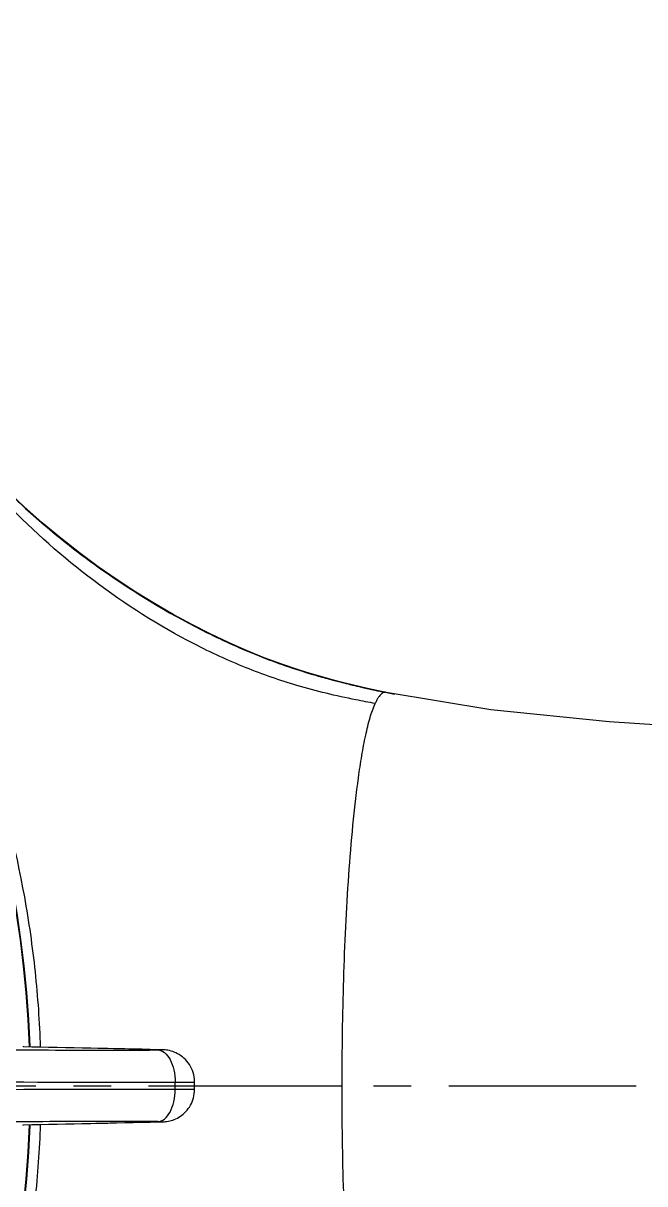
# Model space of a CAD drawing. Extents: x -5628 to -5208, y -2139 to -1842.
# Drawn here: x -5385.3 to -5356.3, y -2059.7 to -2005.6 of the extents above; entities that cross this region are included whole.
import ezdxf

# ---------------------------------------------------------------- set-up
doc = ezdxf.new("R2010")
doc.units = 0
doc.header["$LTSCALE"] = 7
doc.linetypes.add('CENTER', pattern=[2, 1.25, -0.25, 0.25, -0.25])
doc.layers.get('0').update_dxf_attribs({"color": 2, "linetype": 'CONTINUOUS'})
doc.layers.add('1', color=1, linetype='CENTER')

msp = doc.modelspace()

# ---------------------------------------------------------------- linework, layer by layer
at = {"color": 7, "linetype": 'Continuous'}
for p, q in [((-5371.604, -2036.009), (-5372.409, -2035.762)), ((-5369.239, -2036.613), (-5370.603, -2036.286)), ((-5370.05, -2036.425), (-5370.028, -2036.431)), ((-5368.368, -2036.797), (-5369.239, -2036.613)), ((-5367.968, -2036.889), (-5368.613, -2036.751)), ((-5368.364, -2036.797), (-5368.368, -2036.796)), ((-5363.48, -2037.608), (-5368.364, -2036.797)), ((-5385.29, -2053.288), (-5385.289, -2053.322)), ((-5382.532, -2053.377), (-5385.289, -2053.321)), ((-5379.398, -2053.467), (-5379.015, -2053.465)), ((-5378.97, -2053.452), (-5378.949, -2053.452)), ((-5378.2, -2055.308), (-5378.2, -2054.965)), ((-5377.3, -2055.314), (-5377.3, -2054.959)), ((-5377.3, -2055.137), (-5370.415, -2055.136)), ((-5381.248, -2056.869), (-5378.876, -2056.819)), ((-5379.015, -2056.807), (-5379.582, -2056.805)), ((-5378.97, -2056.821), (-5378.949, -2056.821)), ((-5385.29, -2056.984), (-5385.289, -2056.951))]:
    msp.add_line(p, q, dxfattribs=at)
for points in [[(-5372.409, -2035.762), (-5373.222, -2035.486), (-5374.044, -2035.18), (-5374.878, -2034.841), (-5375.72, -2034.469), (-5376.57, -2034.066), (-5377.428, -2033.629), (-5378.292, -2033.16), (-5379.161, -2032.657), (-5380.035, -2032.121), (-5380.911, -2031.549), (-5381.788, -2030.942), (-5382.665, -2030.298), (-5383.538, -2029.616), (-5384.406, -2028.893), (-5385.265, -2028.128), (-5386.11, -2027.319), (-5386.939, -2026.466), (-5387.75, -2025.57), (-5388.544, -2024.632), (-5389.013, -2024.052)], [(-5370.603, -2036.286), (-5371.948, -2035.906), (-5372.316, -2035.791)], [(-5370.043, -2036.427), (-5370.815, -2036.23), (-5371.604, -2036.009)], [(-5368.613, -2036.751), (-5369.304, -2036.6), (-5370.043, -2036.427)], [(-5258.655, -2042.203), (-5267.206, -2041.894), (-5275.886, -2041.579), (-5284.193, -2041.277), (-5292.164, -2040.986), (-5299.823, -2040.705), (-5307.192, -2040.433), (-5314.299, -2040.167), (-5321.159, -2039.906), (-5327.791, -2039.647), (-5334.207, -2039.388), (-5340.421, -2039.124), (-5346.444, -2038.847), (-5352.288, -2038.54), (-5357.966, -2038.165), (-5363.48, -2037.608)], [(-5378.392, -2053.515), (-5378.467, -2053.497), (-5378.537, -2053.482), (-5378.605, -2053.472), (-5378.664, -2053.465), (-5378.711, -2053.461), (-5378.752, -2053.458), (-5378.789, -2053.456), (-5378.826, -2053.455), (-5378.87, -2053.454), (-5378.922, -2053.452), (-5382.532, -2053.377)], [(-5377.3, -2054.959), (-5377.3, -2054.941), (-5377.306, -2054.833), (-5377.319, -2054.725), (-5377.339, -2054.62), (-5377.367, -2054.518), (-5377.401, -2054.419), (-5377.442, -2054.323), (-5377.488, -2054.232), (-5377.54, -2054.145), (-5377.597, -2054.063), (-5377.658, -2053.987), (-5377.723, -2053.915), (-5377.792, -2053.849), (-5377.863, -2053.788), (-5377.936, -2053.733), (-5378.011, -2053.683), (-5378.087, -2053.639), (-5378.164, -2053.601), (-5378.241, -2053.567), (-5378.317, -2053.539), (-5378.392, -2053.515)], [(-5378.386, -2056.755), (-5378.316, -2056.733), (-5378.244, -2056.707), (-5378.172, -2056.676), (-5378.101, -2056.641), (-5378.03, -2056.601), (-5377.961, -2056.557), (-5377.893, -2056.509), (-5377.828, -2056.456), (-5377.764, -2056.398), (-5377.703, -2056.336), (-5377.645, -2056.27), (-5377.59, -2056.2), (-5377.539, -2056.125), (-5377.491, -2056.046), (-5377.448, -2055.964), (-5377.41, -2055.878), (-5377.377, -2055.789), (-5377.35, -2055.696), (-5377.328, -2055.601), (-5377.312, -2055.504), (-5377.303, -2055.404), (-5377.3, -2055.314)], [(-5378.876, -2056.819), (-5378.829, -2056.818), (-5378.787, -2056.816), (-5378.747, -2056.814)], [(-5378.747, -2056.814), (-5378.702, -2056.811), (-5378.65, -2056.807), (-5378.588, -2056.799), (-5378.52, -2056.788)], [(-5378.52, -2056.788), (-5378.454, -2056.773), (-5378.386, -2056.755)], [(-5385.289, -2056.952), (-5383.876, -2056.923), (-5381.248, -2056.869)]]:
    msp.add_lwpolyline(points, dxfattribs=at)
for centre, radius, start, end in [((-5434.456, -2055.136), 49.531, 2.1221, 357.8779), ((-5434.456, -2055.136), 49.5, 2.1158, 357.885), ((-5362.833, -2006.067), 31.2, 252.3059, 253.578), ((-5362.515, -2005.001), 32.313, 253.5718, 253.7938), ((-5362.134, -2003.672), 33.696, 253.8021, 255.0321), ((-5361.702, -2002.074), 35.351, 255.0237, 255.1406), ((-5361.159, -1999.998), 37.497, 255.1525, 256.2835), ((-5368.407, -2037.004), 0.211, 91.3025, 95.0212), ((-5381.629, -1627.901), 425.572, 269.57423, 270.30037), ((-5381.588, -2531.203), 474.402, 89.75763, 90.3751)]:
    msp.add_arc(centre, radius, start, end, dxfattribs=at)
for points, knots in [([(-5372.52, -2036.474), (-5373.325, -2036.236), (-5374.956, -2035.668), (-5378.205, -2034.174), (-5382.05, -2031.73), (-5385.428, -2028.746), (-5387.735, -2026.176), (-5388.759, -2024.879), (-5389.25, -2024.236)], [0, 0, 0, 0, 0.119466, 0.24549, 0.508586, 0.764868, 0.88474, 1, 1, 1, 1]), ([(-5389.016, -2024.052), (-5388.462, -2024.749), (-5387.319, -2026.114), (-5385.448, -2028.019), (-5383.429, -2029.761), (-5380.581, -2031.871), (-5377.527, -2033.681), (-5374.305, -2035.133), (-5372.635, -2035.709), (-5371.788, -2035.96)], [0, 0, 0, 0, 0.125654, 0.251061, 0.376435, 0.501639, 0.751045, 0.875389, 1, 1, 1, 1]), ([(-5371.788, -2035.96), (-5371.56, -2036.028), (-5370.652, -2036.286), (-5369.733, -2036.507), (-5369.043, -2036.659)], [0, 0, 0, 0, 0.252162, 1, 1, 1, 1]), ([(-5368.873, -2037.317), (-5369.174, -2037.262), (-5370.4, -2037.029), (-5371.617, -2036.741), (-5372.52, -2036.474)], [0, 0, 0, 0, 0.24537, 1, 1, 1, 1]), ([(-5370.028, -2036.431), (-5369.892, -2036.464), (-5369.359, -2036.591), (-5368.824, -2036.707), (-5368.425, -2036.794)], [0, 0, 0, 0, 0.254852, 1, 1, 1, 1]), ([(-5369.043, -2036.659), (-5368.991, -2036.671), (-5368.785, -2036.716), (-5368.579, -2036.76), (-5368.425, -2036.794)], [0, 0, 0, 0, 0.254017, 1, 1, 1, 1]), ([(-5368.425, -2036.794), (-5368.444, -2036.795), (-5368.529, -2036.816), (-5368.598, -2036.876), (-5368.643, -2036.927)], [0, 0, 0, 0, 0.217363, 1, 1, 1, 1]), ([(-5370.415, -2055.136), (-5370.412, -2054.307), (-5370.402, -2052.653), (-5370.348, -2050.182), (-5370.251, -2047.737), (-5370.112, -2045.34), (-5369.924, -2043.022), (-5369.715, -2041.165), (-5369.506, -2039.77), (-5369.331, -2038.833), (-5369.136, -2038.018), (-5368.972, -2037.526), (-5368.873, -2037.317)], [0, 0, 0, 0, 0.138591, 0.276579, 0.413223, 0.547564, 0.678027, 0.801904, 0.859893, 0.913768, 0.961286, 1, 1, 1, 1]), ([(-5368.719, -2037.025), (-5368.732, -2037.046), (-5368.79, -2037.137), (-5368.838, -2037.233), (-5368.872, -2037.309)], [0, 0, 0, 0, 0.225794, 1, 1, 1, 1]), ([(-5368.643, -2036.927), (-5368.65, -2036.934), (-5368.676, -2036.966), (-5368.701, -2036.999), (-5368.719, -2037.025)], [0, 0, 0, 0, 0.235795, 1, 1, 1, 1]), ([(-5386.963, -2039.505), (-5386.229, -2041.735), (-5385.362, -2045.165), (-5384.695, -2049.818), (-5384.533, -2052.164), (-5384.492, -2053.338)], [0, 0, 0, 0, 0.499867, 0.749946, 1, 1, 1, 1]), ([(-5395.138, -2053.29), (-5394.354, -2053.305), (-5390.905, -2053.376), (-5387.456, -2053.44), (-5384.791, -2053.461)], [0, 0, 0, 0, 0.2274, 1, 1, 1, 1]), ([(-5379.015, -2053.465), (-5378.941, -2053.465), (-5378.657, -2053.462), (-5378.911, -2053.453), (-5378.97, -2053.452)], [0, 0, 0, 0, 0.555726, 1, 1, 1, 1]), ([(-5379.015, -2053.465), (-5378.904, -2053.469), (-5378.657, -2053.58), (-5378.507, -2053.791), (-5378.44, -2053.914)], [0, 0, 0, 0, 0.443348, 1, 1, 1, 1]), ([(-5378.44, -2053.914), (-5378.358, -2054.065), (-5378.239, -2054.412), (-5378.201, -2054.775), (-5378.2, -2054.965)], [0, 0, 0, 0, 0.47389, 1, 1, 1, 1]), ([(-5397.029, -2054.772), (-5395.658, -2054.798), (-5392.807, -2054.859), (-5386.531, -2054.967), (-5381.626, -2054.981), (-5378.2, -2054.965)], [0, 0, 0, 0, 0.218562, 0.454198, 1, 1, 1, 1]), ([(-5378.2, -2054.965), (-5378.134, -2054.965), (-5378.009, -2054.965), (-5377.833, -2054.964), (-5377.678, -2054.964), (-5377.548, -2054.963), (-5377.446, -2054.962), (-5377.377, -2054.962), (-5377.337, -2054.961), (-5377.317, -2054.961), (-5377.308, -2054.959), (-5377.3, -2054.961), (-5377.3, -2054.959)], [0, 0, 0, 0, 0.218979, 0.416646, 0.5893, 0.73409, 0.849045, 0.932386, 0.961841, 0.982998, 0.995741, 1, 1, 1, 1]), ([(-5368.874, -2072.964), (-5368.97, -2072.752), (-5369.133, -2072.258), (-5369.33, -2071.442), (-5369.504, -2070.505), (-5369.714, -2069.112), (-5369.923, -2067.255), (-5370.111, -2064.938), (-5370.251, -2062.54), (-5370.38, -2059.266), (-5370.417, -2056.792), (-5370.417, -2055.136)], [0, 0, 0, 0, 0.038933, 0.086584, 0.140274, 0.198124, 0.321932, 0.452393, 0.586648, 0.723331, 1, 1, 1, 1]), ([(-5378.2, -2055.308), (-5381.626, -2055.292), (-5386.531, -2055.306), (-5392.807, -2055.413), (-5395.657, -2055.475), (-5397.029, -2055.501)], [0, 0, 0, 0, 0.545767, 0.78142, 1, 1, 1, 1]), ([(-5378.44, -2056.359), (-5378.358, -2056.208), (-5378.239, -2055.861), (-5378.201, -2055.498), (-5378.2, -2055.308)], [0, 0, 0, 0, 0.473887, 1, 1, 1, 1]), ([(-5377.3, -2055.314), (-5377.3, -2055.312), (-5377.308, -2055.314), (-5377.317, -2055.312), (-5377.337, -2055.312), (-5377.377, -2055.311), (-5377.446, -2055.311), (-5377.548, -2055.31), (-5377.678, -2055.309), (-5377.833, -2055.308), (-5378.009, -2055.308), (-5378.134, -2055.308), (-5378.2, -2055.308)], [0, 0, 0, 0, 0.004259, 0.017002, 0.038159, 0.067614, 0.150955, 0.26591, 0.4107, 0.583354, 0.781021, 1, 1, 1, 1]), ([(-5384.694, -2056.811), (-5385.693, -2056.818), (-5389.175, -2056.858), (-5392.656, -2056.935), (-5395.138, -2056.983)], [0, 0, 0, 0, 0.286912, 1, 1, 1, 1]), ([(-5379.015, -2056.807), (-5378.904, -2056.804), (-5378.657, -2056.693), (-5378.507, -2056.482), (-5378.44, -2056.359)], [0, 0, 0, 0, 0.443352, 1, 1, 1, 1]), ([(-5378.97, -2056.821), (-5378.911, -2056.82), (-5378.657, -2056.81), (-5378.941, -2056.808), (-5379.015, -2056.807)], [0, 0, 0, 0, 0.444274, 1, 1, 1, 1]), ([(-5384.493, -2056.935), (-5384.536, -2058.109), (-5384.695, -2060.455), (-5385.362, -2065.108), (-5386.229, -2068.538), (-5386.963, -2070.768)], [0, 0, 0, 0, 0.25004, 0.500104, 1, 1, 1, 1])]:
    msp.add_open_spline(points, degree=3, knots=knots, dxfattribs=at)
for points in [[(-5368.369, -2036.796), (-5368.383, -2036.794), (-5368.398, -2036.792), (-5368.412, -2036.793)], [(-5378.97, -2053.452), (-5381.076, -2053.407), (-5383.183, -2053.364), (-5385.289, -2053.321)], [(-5385.289, -2056.951), (-5383.183, -2056.909), (-5381.076, -2056.865), (-5378.97, -2056.821)]]:
    msp.add_open_spline(points, degree=3, dxfattribs=at)
at = {"layer": '1'}
msp.add_line((-5491.444, -2055.136), (-5243.901, -2055.136), dxfattribs=at)

doc.saveas('drawing.dxf')
